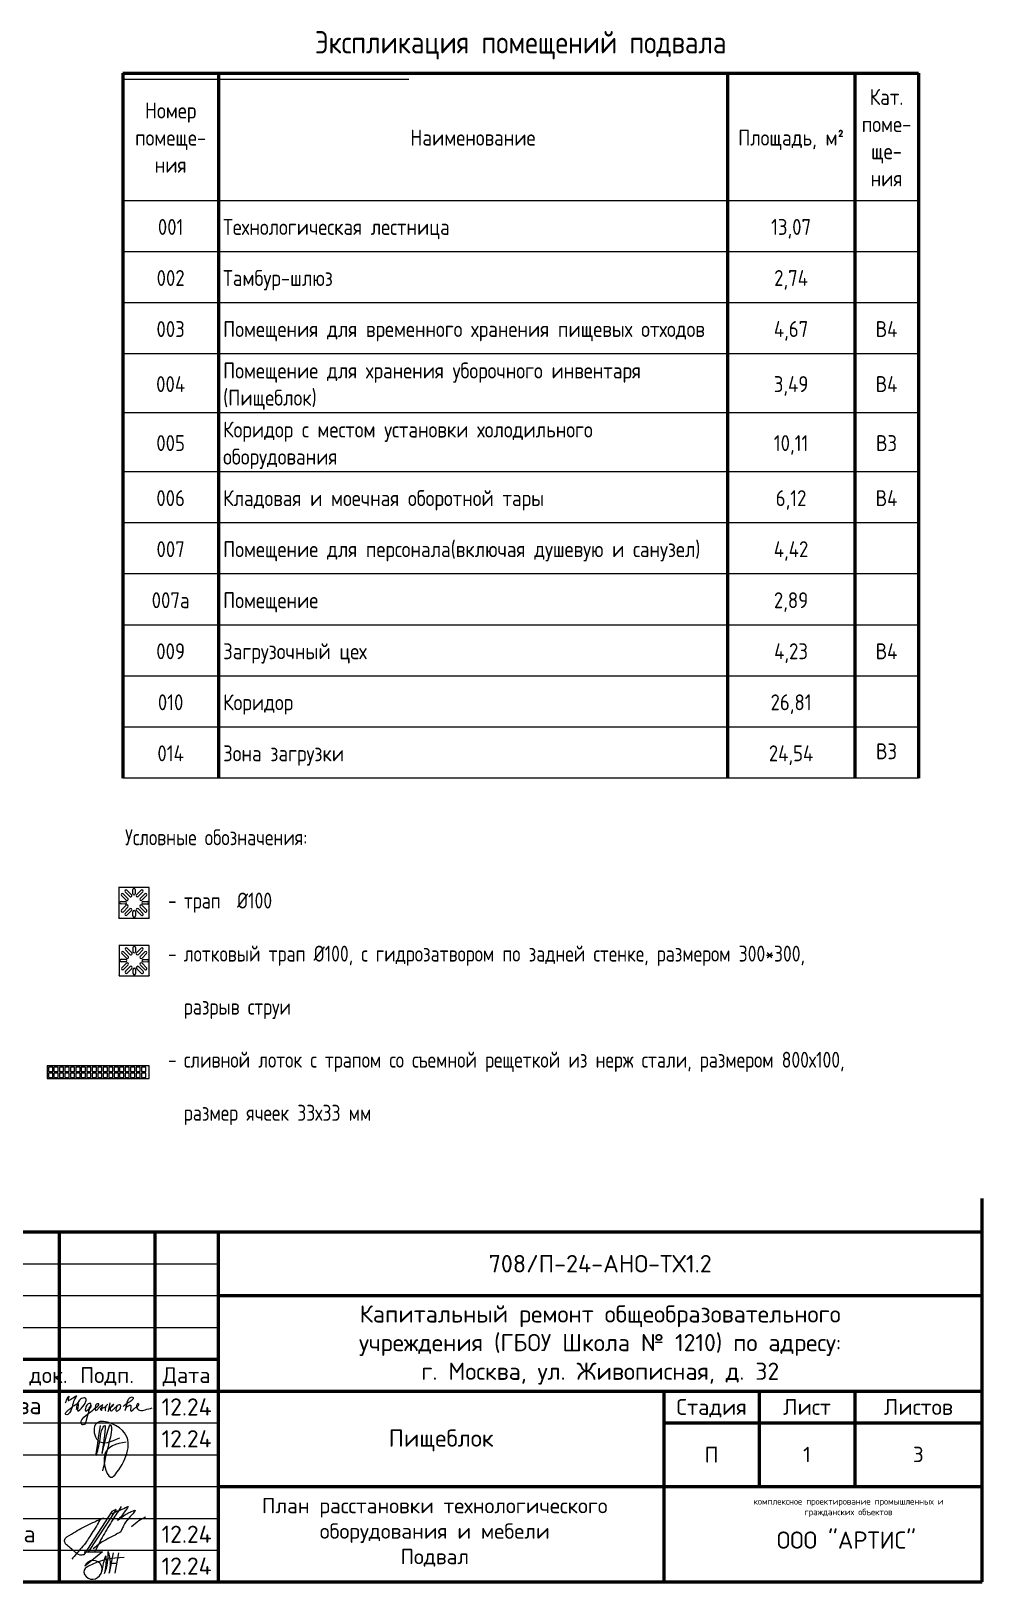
# Model space of a CAD drawing. Header units: millimetres. Extents: x -215207 to 92095, y -30385 to 123050.
# Drawn here: x -132999 to -118055, y 94771 to 119136 of the extents above; entities that cross this region are included whole.
import ezdxf
from ezdxf.enums import TextEntityAlignment as Align

# ---------------------------------------------------------------- set-up
doc = ezdxf.new("R2010")
doc.units = ezdxf.units.MM
doc.linetypes.add('ADSK_Линия сетки', pattern=[25, 20, -2.5, 0, -2.5])
for name, color, linetype in [('_Стадия Р', 230, 'Continuous'), ('ТХ-Вода (ВК)', 170, 'Continuous'), ('ТХ_размеры', 7, 'Continuous')]:
    doc.layers.add(name, color=color, linetype=linetype)
for name, color, linetype, lineweight in [('A-_ANOT----_A', 8, 'Continuous', 9), ('АР_Подписи', 8, 'Continuous', 15), ('Графика спецификации', 7, 'Continuous', 20), ('ДОНМ_ТХ_(ВК)', 150, 'Continuous', 20), ('Линии', 7, 'Continuous', 9), ('Оси', 7, 'Continuous', 9), ('ОФ_подписи', 8, 'Continuous', 13), ('ОФ_рамка', 7, 'Continuous', 50), ('Тонкие линии', 7, 'Continuous', 18)]:
    doc.layers.add(name, color=color, linetype=linetype, lineweight=lineweight)
for name, color, linetype, lineweight, true_color in [('подпись', 7, 'Continuous', 9, 0x003f7f), ('ТХ ВК Аннотации', 7, 'Continuous', 20, 0x4c9a9a), ('ТХ ВК Аннотации_2', 7, 'Continuous', 20, 0x4c9a9a)]:
    doc.layers.add(name, color=color, linetype=linetype, lineweight=lineweight, true_color=true_color)
doc.styles.add('GOST Common_7', font='GOST_Common.ttf', dxfattribs={"width": 0.9, "height": 2.5})
doc.styles.add('GOST Common_8', font='GOST_Common.ttf', dxfattribs={"width": 0.9, "height": 3.5})
doc.styles.add('PDF ISOCPEUR', font='isocpeur.ttf')
doc.styles.add('ГОСТ 2.304', font='CS_Gost2304.shx')

# ---------------------------------------------------------------- blocks, each defined once
blk = doc.blocks.new('П_Зыкин')
at = {"layer": 'ОФ_подписи', "color": 152, "ltscale": 100, "true_color": 0x0061c2, "transparency": 33554687}
for p, q in [((142, 249), (62, -174)), ((102, 37), (218, 37)), ((258, 249), (178, -174))]:
    blk.add_line(p, q, dxfattribs=at)
blk.add_lwpolyline([(-462, 273), (-74, 273), (-446, -30)], dxfattribs=at)
for centre, radius, start, end in [((-271, -94), 186, 314.2393, 159.9348), ((345, -1372), 1523, 88.8758, 117.8788), ((1109, -252), 1204, 158.7593, 174.231), ((-1024, 224), 1068, 337.8144, 2.8859), ((-849, 72), 852, 342.8308, 7.4815), ((-9, 182), 4.48, 8.9691, 155.6551), ((-643, 22), 732, 344.4555, 20.462), ((-318, -169), 151, 108.7568, 173.4251), ((-287, -115), 185, 191.5358, 322.3512)]:
    blk.add_arc(centre, radius, start, end, dxfattribs=at)
blk = doc.blocks.new('П_Лукашова')
at = {"layer": 'ОФ_подписи', "color": 152, "true_color": 0x0061c2}
for p, q in [((221, 339), (-221, -339)), ((286, 371), (-156, -307)), ((283, 370), (218, 338))]:
    blk.add_line(p, q, dxfattribs=at)
for points in [[(366, 415), (236, 213), (85, -37), (-50, -300)], [(221, 301), (344, 360), (434, 401), (475, 416), (464, 395), (420, 336), (342, 232), (310, 203), (337, 221), (420, 283), (490, 322), (558, 352), (576, 358), (491, 240), (403, 113), (374, 49), (360, 20)], [(530, 102), (646, 199), (748, 254)], [(-221, -339), (-276, -344), (-368, -289), (-446, -221), (-505, -166), (-522, -116), (-412, -16), (-295, 56), (-173, 120), (-49, 179), (33, 216), (87, 237), (52, 221), (11, 167), (-59, 51), (-126, -52), (-177, -132), (-256, -231), (-409, -409)], [(360, 20), (294, -18), (203, -65), (91, -124), (-73, -248)]]:
    blk.add_spline(points, degree=3, dxfattribs=at)
blk = doc.blocks.new('Подпись_Юденкова')
at = {"layer": 'подпись', "lineweight": 9, "ltscale": 100}
for points in [[(22993, 30356), (23239, 30949), (23303, 31029), (23256, 30758), (23256, 30596), (23353, 30630), (24104, 31053), (24011, 30925), (23747, 30346), (23503, 29561), (23376, 29349), (23019, 29183), (22973, 29244), (23133, 29540), (23399, 29749), (23841, 30112), (24051, 30232), (24263, 30313), (24263, 30200), (24226, 29934), (24216, 29561), (24741, 30013), (25049, 30593), (25025, 30811), (24730, 30853), (24320, 30538), (24111, 30083), (24067, 29668)], [(25332, 29860), (25517, 30062), (25517, 30305), (25382, 30310), (25071, 30041), (24991, 29788), (24980, 29566), (25397, 29843), (25608, 30110), (25373, 29700), (25302, 29477), (25074, 28616), (24772, 28132), (24621, 28191), (24558, 28346), (24843, 28916), (25563, 29497), (26206, 30012), (26340, 30153), (26340, 30270), (26222, 30270), (25983, 29943), (26051, 29602), (26285, 29804), (26401, 29915), (26760, 30195), (26685, 30085), (26575, 29585), (26539, 29824), (26678, 29859), (27018, 29990), (27226, 30232), (27007, 29903), (27007, 29564)], [(27460, 30381), (27291, 29499), (27401, 29740), (27861, 30203), (27780, 30161), (27595, 30006), (27490, 29723), (27540, 29563), (27873, 29759), (28093, 29948), (28236, 30064), (28166, 30026), (28112, 29952), (28123, 29526), (28364, 29646), (28544, 29879), (28503, 30152), (28308, 30142), (28118, 30044)], [(28786, 30010), (29343, 30407), (29580, 30557), (29831, 30882), (29689, 30926), (29343, 30732), (29284, 30653), (29124, 30141), (28984, 29597), (29221, 29994), (29583, 30086), (29583, 29985), (29549, 29745), (29578, 29550), (29888, 29755), (30123, 29925), (30390, 30178), (30357, 30278), (30249, 30277), (30172, 30171), (30238, 29769), (30461, 29621), (31023, 29671), (31728, 29856)]]:
    blk.add_spline(points, degree=3, dxfattribs=at)
blk = doc.blocks.new('Штамп Живописная')
at = {"layer": 'АР_Подписи', "color": 152, "true_color": 0x0061c2}
for points in [[(-12068, 4947), (-12410, 4740), (-12284, 4398), (-12214, 4472), (-12126, 5129), (-12559, 5218), (-12515, 4975), (-12168, 5014)], [(-12480, 5207), (-12537, 4744), (-12480, 4994), (-12437, 5170), (-12406, 5209), (-12403, 5119), (-12449, 4767), (-12352, 5141), (-12315, 5224), (-12301, 5141), (-12324, 4994), (-12441, 4496)]]:
    blk.add_spline(points, degree=3, dxfattribs=at)
at = {"layer": 'ОФ_рамка', "ltscale": 100, "transparency": 33554636}
for p, q in [((-17120, 8249), (1380, 8249)), ((-17120, 2749), (-17120, 8249)), ((-16120, 8249), (-16120, 5749)), ((-15120, 8249), (-15120, 2749)), ((-14120, 8249), (-14120, 5749)), ((-13120, 8249), (-13120, 2749)), ((-11620, 8249), (-11620, 2749)), ((-10620, 2749), (-10620, 8248)), ((1380, 2749), (1380, 8249)), ((-10620, 7249), (1380, 7249)), ((-17120, 6249), (-10620, 6249)), ((-17120, 5749), (1380, 5749)), ((-2120, 5749), (-2120, 4249)), ((-620, 5749), (-620, 4249)), ((-3620, 5249), (1380, 5249)), ((-10620, 4249), (1380, 4249)), ((-17120, 2749), (1380, 2749))]:
    blk.add_line(p, q, dxfattribs=at)
at = {"layer": 'ОФ_рамка', "lineweight": 15, "ltscale": 100, "transparency": 33554636}
for p, q in [((-17120, 7749), (-10620, 7749)), ((-17120, 7249), (-10620, 7249)), ((-17120, 6749), (-10620, 6749)), ((-17120, 5249), (-10620, 5249)), ((-17120, 4749), (-10620, 4749)), ((-17120, 4249), (-10620, 4249)), ((-17120, 3749), (-10620, 3749)), ((-17120, 3249), (-10620, 3249))]:
    blk.add_line(p, q, dxfattribs=at)
at = {"layer": 'ОФ_рамка', "ltscale": 100, "transparency": 33554636}
blk.add_lwpolyline([(-3620, 5749), (-3620, 2749)], dxfattribs=at)
at = {"color": 150, "xscale": 0.1556073717997905, "yscale": 0.1556073717997905, "zscale": 0.1556073717997905}
blk.add_blockref('Подпись_Юденкова', (-16598, 838), dxfattribs=at)
at = {"layer": 'ОФ_рамка', "transparency": 33554636}
for name, p, xscale, yscale, zscale in [('П_Лукашова', (-12515, 3517), 1.000890068666615, 1.000890068666615, 1.000890068666615), ('П_Зыкин', (-12383, 3018), 0.7551483182031096, 0.7551483182031096, 0.7551483182031096)]:
    blk.add_blockref(name, p, dxfattribs=dict(at, xscale=xscale, yscale=yscale, zscale=zscale))
at = {"layer": '_Стадия Р', "color": 1, "lineweight": 15, "ltscale": 100, "transparency": 33554636, "insert": (-4620, 7749), "char_height": 275, "width": 12000, "attachment_point": 5, "style": 'PDF ISOCPEUR'}
blk.add_mtext('{\\C0;708/П-24-АНО-ТХ1.2}', dxfattribs=at)
at = {"layer": '_Стадия Р', "color": 7, "linetype": 'Continuous', "transparency": 33554687, "insert": (-2870, 4749), "char_height": 250, "width": 1500, "attachment_point": 5, "style": 'PDF ISOCPEUR'}
blk.add_mtext('П', dxfattribs=at)
at = {"layer": 'ОФ_рамка', "color": 7, "linetype": 'Continuous', "transparency": 33554687, "style": 'PDF ISOCPEUR'}
for s, p in [('Изм.', (-16620, 5999)), ('Кол.уч.', (-15620, 5999)), ('Лист', (-14620, 5999)), (' № док.', (-13620, 5999)), ('Подп.', (-12370, 5999)), ('Дата', (-11120, 5999)), ('Стадия', (-2870, 5499)), ('Лист', (-1370, 5499)), ('Листов', (380, 5499))]:
    blk.add_text(s, height=250, dxfattribs=at).set_placement(p, align=Align.MIDDLE_CENTER)
at = {"layer": 'ОФ_рамка', "color": 7, "transparency": 33554687, "style": 'PDF ISOCPEUR'}
for s, p in [('Разработал', (-17038, 5417)), ('ГАП', (-17038, 4902)), ('Н.Контроль', (-17038, 3402)), ('ГИП', (-17038, 2902))]:
    blk.add_text(s, height=250, dxfattribs=at).set_placement(p)
at = {"layer": 'ОФ_рамка', "lineweight": 15, "ltscale": 100, "transparency": 33554636, "char_height": 270, "width": 9013.53, "attachment_point": 5, "style": 'PDF ISOCPEUR'}
for s, insert in [('Капитальный ремонт общеобразовательного\\Pучреждения (ГБОУ Школа № 1210) по адресу: \\Pг. Москва, ул. Живописная, д. 32', (-4620, 6473)), ('Пищеблок', (-7120, 4973))]:
    blk.add_mtext(s, dxfattribs=dict(at, insert=insert))
at = {"layer": 'ОФ_рамка', "color": 7, "linetype": 'Continuous', "transparency": 33554687, "char_height": 270, "style": 'PDF ISOCPEUR'}
for s, insert, width, attachment_point in [('Юденкова', (-15040, 5499), 2000, 4), ('12.24', (-11120, 5499), 1000, 5), ('Фролова', (-15054, 4968), 2000, 4), ('12.24', (-11120, 4999), 1000, 5), ('Лукашова', (-15054, 3468), 2000, 4), ('12.24', (-11120, 3499), 1000, 5), ('Зыкин', (-15054, 2968), 2000, 4), ('12.24', (-11120, 2999), 1000, 5)]:
    blk.add_mtext(s, dxfattribs=dict(at, insert=insert, width=width, attachment_point=attachment_point))
at = {"layer": 'ОФ_рамка', "color": 7, "transparency": 33554687, "attachment_point": 5, "style": 'PDF ISOCPEUR'}
for s, insert, char_height, width in [('комплексное проектирование промышленных и гражданских объектов', (-718, 3918), 100, 3141.16), ('ООО "АРТИС"', (-751, 3407), 270, 3189.42)]:
    blk.add_mtext(s, dxfattribs=dict(at, insert=insert, char_height=char_height, width=width))
blk = doc.blocks.new('трап')
at = {"layer": 'ТХ ВК Аннотации'}
for p, q in [((34771, 62036), (34531, 62036)), ((34532, 62035), (34532, 61795)), ((34596, 62014), (34632, 61978)), ((34642, 61986), (34642, 62018)), ((34662, 62018), (34662, 61986)), ((34671, 61978), (34707, 62014)), ((34772, 61795), (34772, 62035)), ((34550, 61926), (34583, 61925)), ((34582, 61905), (34550, 61906)), ((34590, 61935), (34554, 61971)), ((34554, 61859), (34590, 61895)), ((34567, 61986), (34603, 61949)), ((34618, 61964), (34581, 62000)), ((34721, 62000), (34685, 61964)), ((34699, 61949), (34736, 61986)), ((34750, 61971), (34714, 61935)), ((34714, 61895), (34750, 61859)), ((34723, 61925), (34756, 61924)), ((34756, 61904), (34723, 61905)), ((34532, 61795), (34772, 61795)), ((34604, 61881), (34568, 61845)), ((34582, 61831), (34618, 61867)), ((34632, 61853), (34596, 61817)), ((34643, 61812), (34643, 61845)), ((34663, 61845), (34663, 61812)), ((34708, 61817), (34672, 61853)), ((34686, 61867), (34722, 61831)), ((34736, 61845), (34700, 61881))]:
    blk.add_line(p, q, dxfattribs=at)
for centre, start, end in [((34589, 62007), 45, 225), ((34652, 62018), 0, 180), ((34714, 62007), 315, 135), ((34550, 61916), 89.6219, 269.6219), ((34560, 61978), 45, 225), ((34582, 61915), 269.6219, 89.6219), ((34597, 61942), 225, 45), ((34597, 61888), 315, 135), ((34625, 61971), 225, 45), ((34652, 61986), 180, 0), ((34678, 61971), 135, 315), ((34707, 61942), 135, 315), ((34707, 61888), 45, 225), ((34723, 61915), 89.6219, 269.6219), ((34743, 61978), 315, 135), ((34756, 61914), 269.6219, 89.6219), ((34561, 61852), 135, 315), ((34589, 61824), 135, 315), ((34625, 61860), 315, 135), ((34653, 61845), 0, 180), ((34653, 61812), 180, 0), ((34679, 61860), 45, 225), ((34715, 61824), 225, 45), ((34743, 61852), 225, 45)]:
    blk.add_arc(centre, 10, start, end, dxfattribs=at)
for points, knots in [([(34533, 62034), (34533, 62034), (34533, 62034), (34533, 62034), (34533, 62034), (34532, 62035), (34532, 62035), (34532, 62035), (34532, 62035), (34532, 62035), (34532, 62035), (34532, 62035), (34531, 62036), (34531, 62036), (34531, 62036)], [0, 0, 0, 0, 0.142857, 0.285714, 0.357143, 0.428571, 0.5, 0.571429, 0.642857, 0.714286, 0.785714, 0.857143, 0.928571, 1, 1, 1, 1]), ([(34771, 62036), (34771, 62036), (34771, 62036), (34771, 62035), (34771, 62035), (34771, 62035), (34771, 62035), (34771, 62035), (34771, 62035), (34771, 62035), (34770, 62034), (34770, 62034), (34770, 62034), (34770, 62034), (34769, 62034)], [0, 0, 0, 0, 0.071429, 0.142857, 0.214286, 0.285714, 0.357143, 0.428571, 0.5, 0.571429, 0.642857, 0.714286, 0.857143, 1, 1, 1, 1]), ([(34532, 61795), (34532, 61795), (34532, 61795), (34532, 61795), (34532, 61795), (34532, 61795), (34532, 61795), (34533, 61796), (34533, 61796), (34533, 61796), (34533, 61796), (34533, 61796), (34534, 61797), (34534, 61797), (34534, 61797)], [0, 0, 0, 0, 0.071429, 0.142857, 0.214286, 0.285714, 0.357143, 0.428571, 0.5, 0.571429, 0.642857, 0.714286, 0.857143, 1, 1, 1, 1]), ([(34770, 61797), (34770, 61797), (34770, 61797), (34771, 61796), (34771, 61796), (34771, 61796), (34771, 61796), (34771, 61796), (34772, 61795), (34772, 61795), (34772, 61795), (34772, 61795), (34772, 61795), (34772, 61795), (34772, 61795)], [0, 0, 0, 0, 0.142857, 0.285714, 0.357143, 0.428571, 0.5, 0.571429, 0.642857, 0.714286, 0.785714, 0.857143, 0.928571, 1, 1, 1, 1])]:
    blk.add_open_spline(points, degree=3, knots=knots, dxfattribs=at)
blk = doc.blocks.new('трап под посудомойку')
at = {"layer": 'ТХ ВК Аннотации_2', "color": 30}
for p, q in [((299, 300), (-1, 300)), ((0, 299), (0, 0)), ((23, 163), (63, 163)), ((72, 174), (27, 219)), ((44, 238), (89, 192)), ((107, 210), (62, 255)), ((79, 273), (125, 228)), ((138, 238), (138, 279)), ((163, 279), (163, 238)), ((173, 228), (219, 273)), ((236, 255), (191, 210)), ((209, 192), (254, 238)), ((272, 219), (227, 174)), ((239, 162), (279, 161)), ((299, 0), (299, 299)), ((0, 0), (299, 0)), ((63, 138), (22, 138)), ((27, 80), (72, 125)), ((90, 108), (45, 62)), ((62, 45), (108, 90)), ((125, 72), (80, 27)), ((138, 21), (138, 62)), ((163, 62), (163, 21)), ((219, 27), (174, 72)), ((192, 90), (237, 45)), ((255, 62), (210, 108)), ((227, 125), (272, 80)), ((279, 136), (238, 137))]:
    blk.add_line(p, q, dxfattribs=at)
for centre, start, end in [((23, 151), 89.6219, 269.6219), ((35, 229), 45, 225), ((71, 264), 45, 225), ((63, 150), 269.6219, 89.6219), ((81, 183), 225, 45), ((116, 219), 225, 45), ((150, 279), 0, 180), ((150, 238), 180, 0), ((182, 219), 135, 315), ((218, 183), 135, 315), ((227, 264), 315, 135), ((239, 149), 89.6219, 269.6219), ((263, 229), 315, 135), ((279, 149), 269.6219, 89.6219), ((36, 71), 135, 315), ((71, 36), 135, 315), ((81, 116), 315, 135), ((116, 81), 315, 135), ((151, 62), 0, 180), ((151, 21), 180, 0), ((183, 81), 45, 225), ((218, 116), 45, 225), ((228, 36), 225, 45), ((264, 71), 225, 45)]:
    blk.add_arc(centre, 12.5, start, end, dxfattribs=at)
for points, knots in [([(2, 298), (2, 298), (1, 298), (1, 298), (1, 299), (0, 299), (0, 299), (0, 299), (0, 300), (0, 300), (0, 300), (-1, 300), (-1, 300), (-1, 300), (-1, 300)], [0, 0, 0, 0, 0.142857, 0.285714, 0.357143, 0.428571, 0.5, 0.571429, 0.642857, 0.714286, 0.785714, 0.857143, 0.928571, 1, 1, 1, 1]), ([(299, 300), (299, 300), (299, 300), (299, 300), (298, 300), (298, 300), (298, 300), (298, 299), (298, 299), (298, 299), (297, 299), (297, 298), (297, 298), (296, 298), (296, 298)], [0, 0, 0, 0, 0.071429, 0.142857, 0.214286, 0.285714, 0.357143, 0.428571, 0.5, 0.571429, 0.642857, 0.714286, 0.857143, 1, 1, 1, 1]), ([(0, 0), (0, 0), (0, 0), (0, 0), (0, 0), (0, 0), (0, 0), (1, 1), (1, 1), (1, 1), (1, 1), (2, 2), (2, 2), (2, 2), (2, 2)], [0, 0, 0, 0, 0.071429, 0.142857, 0.214286, 0.285714, 0.357143, 0.428571, 0.5, 0.571429, 0.642857, 0.714286, 0.857143, 1, 1, 1, 1]), ([(297, 2), (297, 2), (297, 2), (298, 2), (298, 1), (298, 1), (298, 1), (299, 1), (299, 0), (299, 0), (299, 0), (299, 0), (299, 0), (299, 0), (299, 0)], [0, 0, 0, 0, 0.142857, 0.285714, 0.357143, 0.428571, 0.5, 0.571429, 0.642857, 0.714286, 0.785714, 0.857143, 0.928571, 1, 1, 1, 1])]:
    blk.add_open_spline(points, degree=3, knots=knots, dxfattribs=at)
blk = doc.blocks.new('Сливной лоток 800х100')
at = {"color": 0}
for points in [[(-274932, 62720), (-274132, 62720), (-274132, 62820), (-274932, 62820)], [(-274922, 62777), (-274889, 62777), (-274889, 62810), (-274922, 62810)], [(-274922, 62730), (-274889, 62730), (-274889, 62763), (-274922, 62763)], [(-274879, 62777), (-274846, 62777), (-274846, 62810), (-274879, 62810)], [(-274879, 62730), (-274846, 62730), (-274846, 62763), (-274879, 62763)], [(-274836, 62777), (-274803, 62777), (-274803, 62810), (-274836, 62810)], [(-274836, 62730), (-274803, 62730), (-274803, 62763), (-274836, 62763)], [(-274793, 62777), (-274760, 62777), (-274760, 62810), (-274793, 62810)], [(-274793, 62730), (-274760, 62730), (-274760, 62763), (-274793, 62763)], [(-274750, 62777), (-274717, 62777), (-274717, 62810), (-274750, 62810)], [(-274750, 62730), (-274717, 62730), (-274717, 62763), (-274750, 62763)], [(-274707, 62777), (-274674, 62777), (-274674, 62810), (-274707, 62810)], [(-274707, 62730), (-274674, 62730), (-274674, 62763), (-274707, 62763)], [(-274664, 62777), (-274631, 62777), (-274631, 62810), (-274664, 62810)], [(-274664, 62730), (-274631, 62730), (-274631, 62763), (-274664, 62763)], [(-274621, 62777), (-274588, 62777), (-274588, 62810), (-274621, 62810)], [(-274621, 62730), (-274588, 62730), (-274588, 62763), (-274621, 62763)], [(-274578, 62777), (-274545, 62777), (-274545, 62810), (-274578, 62810)], [(-274578, 62730), (-274545, 62730), (-274545, 62763), (-274578, 62763)], [(-274535, 62777), (-274502, 62777), (-274502, 62810), (-274535, 62810)], [(-274535, 62730), (-274502, 62730), (-274502, 62763), (-274535, 62763)], [(-274492, 62777), (-274459, 62777), (-274459, 62810), (-274492, 62810)], [(-274492, 62730), (-274459, 62730), (-274459, 62763), (-274492, 62763)], [(-274449, 62777), (-274416, 62777), (-274416, 62810), (-274449, 62810)], [(-274449, 62730), (-274416, 62730), (-274416, 62763), (-274449, 62763)], [(-274406, 62777), (-274373, 62777), (-274373, 62810), (-274406, 62810)], [(-274406, 62730), (-274373, 62730), (-274373, 62763), (-274406, 62763)], [(-274363, 62777), (-274330, 62777), (-274330, 62810), (-274363, 62810)], [(-274363, 62730), (-274330, 62730), (-274330, 62763), (-274363, 62763)], [(-274320, 62777), (-274287, 62777), (-274287, 62810), (-274320, 62810)], [(-274320, 62730), (-274287, 62730), (-274287, 62763), (-274320, 62763)], [(-274277, 62777), (-274244, 62777), (-274244, 62810), (-274277, 62810)], [(-274277, 62730), (-274244, 62730), (-274244, 62763), (-274277, 62763)], [(-274234, 62777), (-274201, 62777), (-274201, 62810), (-274234, 62810)], [(-274234, 62730), (-274201, 62730), (-274201, 62763), (-274234, 62763)], [(-274191, 62777), (-274158, 62777), (-274158, 62810), (-274191, 62810)], [(-274191, 62730), (-274158, 62730), (-274158, 62763), (-274191, 62763)]]:
    blk.add_lwpolyline(points, close=True, dxfattribs=at)

msp = doc.modelspace()

# ---------------------------------------------------------------- linework, layer by layer
at = {"layer": 'A-_ANOT----_A', "lineweight": 50}
for p, q in [((-118056.2, 100794.9), (-118056.2, 99993)), ((-118056.2, 99993), (-118056.2, 99191.2)), ((-118056.2, 99191.2), (-118056.2, 98389.3)), ((-118056.2, 98389.3), (-118056.2, 97587.5))]:
    msp.add_line(p, q, dxfattribs=at)
at = {"layer": 'Линии', "lineweight": 50}
for p, q in [((-131555.4, 118474.8), (-131555.4, 116470.2)), ((-131555.4, 118474.8), (-119054.5, 118474.8)), ((-130055.4, 118474.8), (-130055.4, 116470.2)), ((-122055.4, 118474.8), (-122055.4, 116470.2)), ((-120055.4, 118474.8), (-120055.4, 116470.2)), ((-119055.4, 118474.8), (-119055.4, 116470.2)), ((-131555.4, 116470.2), (-131555.4, 115668.3)), ((-130055.4, 116470.2), (-130055.4, 115668.3)), ((-122055.4, 116470.2), (-122055.4, 115668.3)), ((-120055.4, 116470.2), (-120055.4, 115668.3)), ((-119055.4, 116470.2), (-119055.4, 115668.3)), ((-131555.4, 115668.3), (-131555.4, 114866.5)), ((-130055.4, 115668.3), (-130055.4, 114866.5)), ((-122055.4, 115668.3), (-122055.4, 114866.5)), ((-120055.4, 115668.3), (-120055.4, 114866.5)), ((-119055.4, 115668.3), (-119055.4, 114866.5)), ((-131555.4, 114866.5), (-131555.4, 114064.7)), ((-130055.4, 114866.5), (-130055.4, 114064.7)), ((-122055.4, 114866.5), (-122055.4, 114064.7)), ((-120055.4, 114866.5), (-120055.4, 114064.7)), ((-119055.4, 114866.5), (-119055.4, 114064.7)), ((-131555.4, 114064.7), (-131555.4, 113137.4)), ((-130055.4, 114064.7), (-130055.4, 113137.4)), ((-122055.4, 114064.7), (-122055.4, 113137.4)), ((-120055.4, 114064.7), (-120055.4, 113137.4)), ((-119055.4, 114064.7), (-119055.4, 113137.4)), ((-131555.4, 113137.4), (-131555.4, 112210.1)), ((-130055.4, 113137.4), (-130055.4, 112210.1)), ((-122055.4, 113137.4), (-122055.4, 112210.1)), ((-120055.4, 113137.4), (-120055.4, 112210.1)), ((-119055.4, 113137.4), (-119055.4, 112210.1)), ((-131555.4, 112210.1), (-131555.4, 111408.2)), ((-130055.4, 112210.1), (-130055.4, 111408.2)), ((-122055.4, 112210.1), (-122055.4, 111408.2)), ((-120055.4, 112210.1), (-120055.4, 111408.2)), ((-119055.4, 112210.1), (-119055.4, 111408.2)), ((-131555.4, 111408.2), (-131555.4, 110606.4)), ((-130055.4, 111408.2), (-130055.4, 110606.4)), ((-122055.4, 111408.2), (-122055.4, 110606.4)), ((-120055.4, 111408.2), (-120055.4, 110606.4)), ((-119055.4, 111408.2), (-119055.4, 110606.4)), ((-131555.4, 110606.4), (-131555.4, 109804.5)), ((-130055.4, 110606.4), (-130055.4, 109804.5)), ((-122055.4, 110606.4), (-122055.4, 109804.5)), ((-120055.4, 110606.4), (-120055.4, 109804.5)), ((-119055.4, 110606.4), (-119055.4, 109804.5)), ((-131555.4, 109804.5), (-131555.4, 109002.7)), ((-130055.4, 109804.5), (-130055.4, 109002.7)), ((-122055.4, 109804.5), (-122055.4, 109002.7)), ((-120055.4, 109804.5), (-120055.4, 109002.7)), ((-119055.4, 109804.5), (-119055.4, 109002.7)), ((-131555.4, 109002.7), (-131555.4, 108200.9)), ((-130055.4, 109002.7), (-130055.4, 108200.9)), ((-122055.4, 109002.7), (-122055.4, 108200.9)), ((-120055.4, 109002.7), (-120055.4, 108200.9)), ((-119055.4, 109002.7), (-119055.4, 108200.9)), ((-131555.4, 108200.9), (-131555.4, 107399)), ((-130055.4, 108200.9), (-130055.4, 107399)), ((-122055.4, 108200.9), (-122055.4, 107399)), ((-120055.4, 108200.9), (-120055.4, 107399)), ((-119055.4, 108200.9), (-119055.4, 107399))]:
    msp.add_line(p, q, dxfattribs=at)
at = {"layer": 'Линии', "lineweight": 20}
for p, q in [((-130055.4, 116470.2), (-131555.4, 116470.2)), ((-122055.4, 116470.2), (-130055.4, 116470.2)), ((-120055.4, 116470.2), (-122055.4, 116470.2)), ((-119055.4, 116470.2), (-120055.4, 116470.2)), ((-130055.4, 115668.3), (-131555.4, 115668.3)), ((-122055.4, 115668.3), (-130055.4, 115668.3)), ((-120055.4, 115668.3), (-122055.4, 115668.3)), ((-119055.4, 115668.3), (-120055.4, 115668.3)), ((-130055.4, 114866.5), (-131555.4, 114866.5)), ((-122055.4, 114866.5), (-130055.4, 114866.5)), ((-120055.4, 114866.5), (-122055.4, 114866.5)), ((-119055.4, 114866.5), (-120055.4, 114866.5)), ((-130055.4, 114064.7), (-131555.4, 114064.7)), ((-122055.4, 114064.7), (-130055.4, 114064.7)), ((-120055.4, 114064.7), (-122055.4, 114064.7)), ((-119055.4, 114064.7), (-120055.4, 114064.7)), ((-130055.4, 113137.4), (-131555.4, 113137.4)), ((-122055.4, 113137.4), (-130055.4, 113137.4)), ((-120055.4, 113137.4), (-122055.4, 113137.4)), ((-119055.4, 113137.4), (-120055.4, 113137.4)), ((-130055.4, 112210.1), (-131555.4, 112210.1)), ((-122055.4, 112210.1), (-130055.4, 112210.1)), ((-120055.4, 112210.1), (-122055.4, 112210.1)), ((-119055.4, 112210.1), (-120055.4, 112210.1)), ((-130055.4, 111408.2), (-131555.4, 111408.2)), ((-122055.4, 111408.2), (-130055.4, 111408.2)), ((-120055.4, 111408.2), (-122055.4, 111408.2)), ((-119055.4, 111408.2), (-120055.4, 111408.2)), ((-130055.4, 110606.4), (-131555.4, 110606.4)), ((-122055.4, 110606.4), (-130055.4, 110606.4)), ((-120055.4, 110606.4), (-122055.4, 110606.4)), ((-119055.4, 110606.4), (-120055.4, 110606.4)), ((-130055.4, 109804.5), (-131555.4, 109804.5)), ((-122055.4, 109804.5), (-130055.4, 109804.5)), ((-120055.4, 109804.5), (-122055.4, 109804.5)), ((-119055.4, 109804.5), (-120055.4, 109804.5)), ((-130055.4, 109002.7), (-131555.4, 109002.7)), ((-122055.4, 109002.7), (-130055.4, 109002.7)), ((-120055.4, 109002.7), (-122055.4, 109002.7)), ((-119055.4, 109002.7), (-120055.4, 109002.7)), ((-130055.4, 108200.9), (-131555.4, 108200.9)), ((-130055.4, 108200.9), (-131555.4, 108200.9)), ((-122055.4, 108200.9), (-130055.4, 108200.9)), ((-122055.4, 108200.9), (-130055.4, 108200.9)), ((-120055.4, 108200.9), (-122055.4, 108200.9)), ((-120055.4, 108200.9), (-122055.4, 108200.9)), ((-119055.4, 108200.9), (-120055.4, 108200.9)), ((-119055.4, 108200.9), (-120055.4, 108200.9)), ((-130055.4, 107399), (-131555.4, 107399)), ((-122055.4, 107399), (-130055.4, 107399)), ((-120055.4, 107399), (-122055.4, 107399)), ((-119055.4, 107399), (-120055.4, 107399))]:
    msp.add_line(p, q, dxfattribs=at)
at = {"layer": 'Оси', "linetype": 'ADSK_Линия сетки'}
msp.add_line((-127062.9, 118374.7), (-131555.4, 118374.7), dxfattribs=at)
at = {"layer": 'Тонкие линии', "lineweight": 20}
msp.add_line((-119054.5, 118474.8), (-119054.5, 116470.2), dxfattribs=at)

# ---------------------------------------------------------------- block references
at = {"layer": 'ДОНМ_ТХ_(ВК)', "xscale": 2, "yscale": 2, "zscale": 2}
msp.add_blockref('Сливной лоток 800х100', (417119.2, -22761.6), dxfattribs=at)
at = {"layer": 'ОФ_рамка', "linetype": 'ByBlock'}
msp.add_blockref('Штамп Живописная', (-119434.8, 92021.7), dxfattribs=at)
at = {"layer": 'ТХ ВК Аннотации_2', "xscale": 1.586666666666501, "yscale": 1.586666666666501, "zscale": 1.586666666666501}
msp.add_blockref('трап под посудомойку', (-131615.2, 104294.6), dxfattribs=at)
at = {"layer": 'ТХ-Вода (ВК)', "color": 0, "xscale": 2, "yscale": 2, "zscale": 2}
msp.add_blockref('трап', (-200684.3, -18388.7), dxfattribs=at)

# ---------------------------------------------------------------- texts
at = {"layer": 'Графика спецификации', "line_spacing_factor": 1.022761}
for s, insert, char_height, width, attachment_point, style in [('Экспликация помещений подвала', (-125304.9, 119133.9), 350, 7640.414, 2, 'GOST Common_8'), ('Кат.\\Pпоме-\\Pще-\\Pния', (-119555.4, 118225.3), 250, 962.447, 2, 'GOST Common_7'), ('Номер\\Pпомеще-\\Pния', (-130805.4, 118012.3), 250, 1418.025, 2, 'GOST Common_7'), ('Наименование', (-126055.4, 117586.1), 250, 2353.318, 2, 'GOST Common_7'), ('Площадь, м\\fGOST Common|b0|i0|c238|p34|;\\W.9;²', (-121055.4, 117586.1), 250, 2009.372, 2, 'GOST Common_7'), ('001', (-130805.4, 116182.9), 250, 509.886, 2, 'GOST Common_7'), ('Технологическая лестница', (-129980.4, 116182.9), 250, 4510.527, 1, 'GOST Common_7'), ('13,07', (-121055.4, 116182.9), 250, 790.474, 2, 'GOST Common_7'), ('002', (-130805.4, 115381.1), 250, 561.176, 2, 'GOST Common_7'), ('Тамбур-шлюз', (-129980.4, 115381.1), 250, 2223.584, 1, 'GOST Common_7'), ('2,74', (-121055.4, 115381.1), 250, 681.859, 2, 'GOST Common_7'), ('003', (-130805.4, 114579.2), 250, 561.176, 2, 'GOST Common_7'), ('Помещения для временного хранения пищевых отходов', (-129980.4, 114579.2), 250, 9051.225, 1, 'GOST Common_7'), ('4,67', (-121055.4, 114579.2), 250, 681.859, 2, 'GOST Common_7'), ('В4', (-119555.4, 114579.2), 250, 428.425, 2, 'GOST Common_7'), ('Помещение для хранения уборочного инвентаря\\P(Пищеблок)', (-129980.4, 113927.7), 250, 7913.788, 1, 'GOST Common_7'), ('004', (-130805.4, 113714.6), 250, 588.33, 2, 'GOST Common_7'), ('3,49', (-121055.4, 113714.6), 250, 681.859, 2, 'GOST Common_7'), ('В4', (-119555.4, 113714.6), 250, 428.425, 2, 'GOST Common_7'), ('Коридор с местом установки холодильного\\Pоборудования', (-129980.4, 113000.4), 250, 7065.99, 1, 'GOST Common_7'), ('005', (-130805.4, 112787.3), 250, 561.176, 2, 'GOST Common_7'), ('10,11', (-121055.4, 112787.3), 250, 687.893, 2, 'GOST Common_7'), ('В3', (-119555.4, 112787.3), 250, 401.271, 2, 'GOST Common_7'), ('006', (-130805.4, 111922.8), 250, 561.176, 2, 'GOST Common_7'), ('Кладовая и моечная оборотной тары', (-129980.4, 111922.8), 250, 6097.509, 1, 'GOST Common_7'), ('6,12', (-121055.4, 111922.8), 250, 603.415, 2, 'GOST Common_7'), ('В4', (-119555.4, 111922.8), 250, 428.425, 2, 'GOST Common_7'), ('007', (-130805.4, 111120.9), 250, 561.176, 2, 'GOST Common_7'), ('Помещение для персонала(включая душевую и санузел)', (-129980.4, 111120.9), 250, 9051.225, 1, 'GOST Common_7'), ('4,42', (-121055.4, 111120.9), 250, 709.013, 2, 'GOST Common_7'), ('007а', (-130805.4, 110319.1), 250, 775.388, 2, 'GOST Common_7'), ('Помещение', (-129980.4, 110319.1), 250, 1819.296, 1, 'GOST Common_7'), ('2,89', (-121055.4, 110319.1), 250, 654.705, 2, 'GOST Common_7'), ('009', (-130805.4, 109517.2), 250, 561.176, 2, 'GOST Common_7'), ('Загрузочный цех', (-129980.4, 109517.2), 250, 2796.829, 1, 'GOST Common_7'), ('4,23', (-121055.4, 109517.2), 250, 681.859, 2, 'GOST Common_7'), ('В4', (-119555.4, 109517.2), 250, 428.425, 2, 'GOST Common_7'), ('010', (-130805.4, 108715.4), 250, 509.886, 2, 'GOST Common_7'), ('Коридор', (-129980.4, 108715.4), 250, 1336.564, 1, 'GOST Common_7'), ('26,81', (-121055.4, 108715.4), 250, 790.474, 2, 'GOST Common_7'), ('В3', (-119555.4, 107945.6), 250, 401.271, 2, 'GOST Common_7'), ('014', (-130805.4, 107913.6), 250, 537.039, 2, 'GOST Common_7'), ('Зона загрузки', (-129980.4, 107913.6), 250, 2383.489, 1, 'GOST Common_7'), ('24,54', (-121055.4, 107913.6), 250, 896.071, 2, 'GOST Common_7')]:
    msp.add_mtext(s, dxfattribs=dict(at, insert=insert, char_height=char_height, width=width, attachment_point=attachment_point, style=style))
at = {"layer": 'ОФ_рамка', "lineweight": 15, "ltscale": 100, "transparency": 33554636, "char_height": 240, "attachment_point": 5, "style": 'PDF ISOCPEUR'}
for s, insert, width in [('{\\C0;1}', (-120805.4, 96774.8), 1500), ('{\\C0;3}', (-119055.4, 96774.8), 2000), ('{\\C0;План расстановки технологического оборудования и мебели\\PПодвал}', (-126655.4, 95551.2), 7000)]:
    msp.add_mtext(s, dxfattribs=dict(at, insert=insert, width=width))
at = {"layer": 'ТХ_размеры', "ltscale": 100, "char_height": 250, "attachment_point": 1, "line_spacing_factor": 2, "style": 'ГОСТ 2.304'}
for s, width, insert in [('Условные обозначения:', 16884.964, (-131521.6, 106594.9)), ('\\pi-250,l1000,t1000;-^Iтрап  Ø100\\P-^Iлотковый трап Ø100, с гидрозатвором по задней стенке, размером 300*300, разрыв струи\\P-^Iсливной лоток с трапом со съемной рещеткой из нерж стали, размером 800х100, размер ячеек 33х33 мм', 11448.233, (-131597.3, 105600.7))]:
    msp.add_mtext_dynamic_manual_height_columns(s, width=width, gutter_width=25, heights=[0], dxfattribs=dict(at, insert=insert))

doc.saveas('drawing.dxf')
